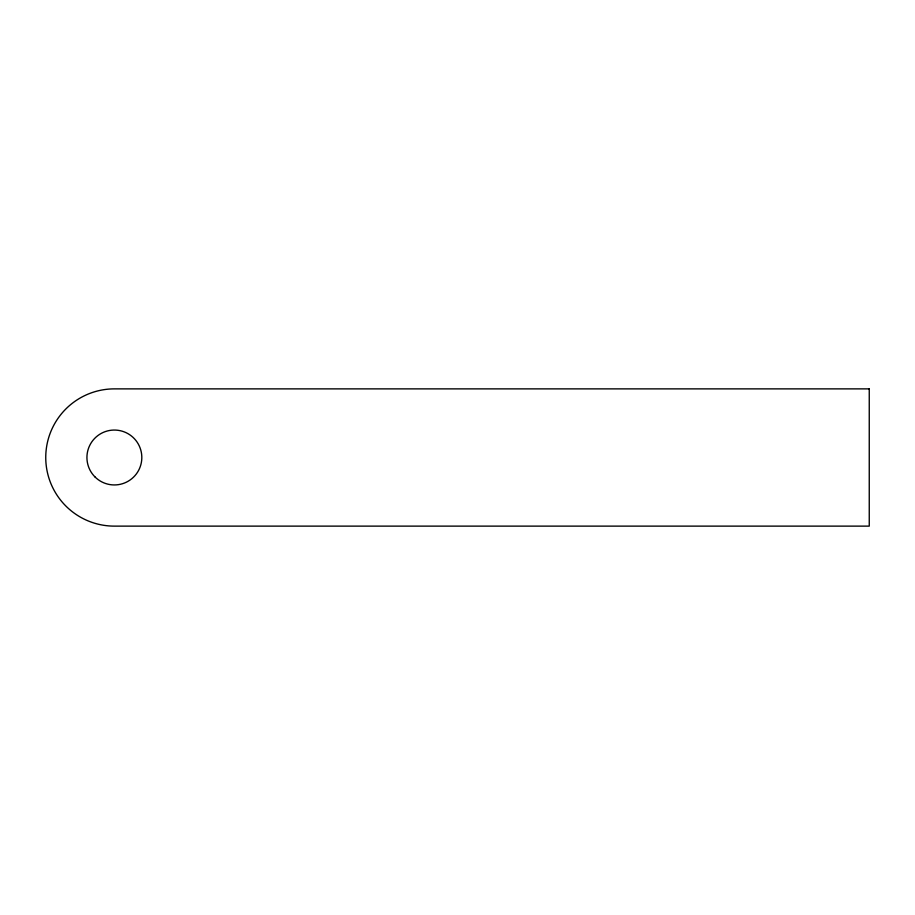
<?xml version="1.0" encoding="UTF-8"?>
<svg xmlns="http://www.w3.org/2000/svg" width="915" height="915" viewBox="0 0 915 915"><rect width="100%" height="100%" fill="white"/><g stroke="black" fill="none" stroke-linecap="round" stroke-linejoin="round"><path stroke-width="1.37" d="M869.25 388.875L114.375 388.875A68.625 68.625 0 0 0 45.75 457.5A68.625 68.625 0 0 0 114.375 526.125L869.25 526.125L869.25 388.875M94.966 476.909A27.45 27.45 0 0 0 140.887 464.603A27.45 27.45 0 0 0 107.272 430.988A27.45 27.45 0 0 0 94.966 476.909"/></g></svg>
